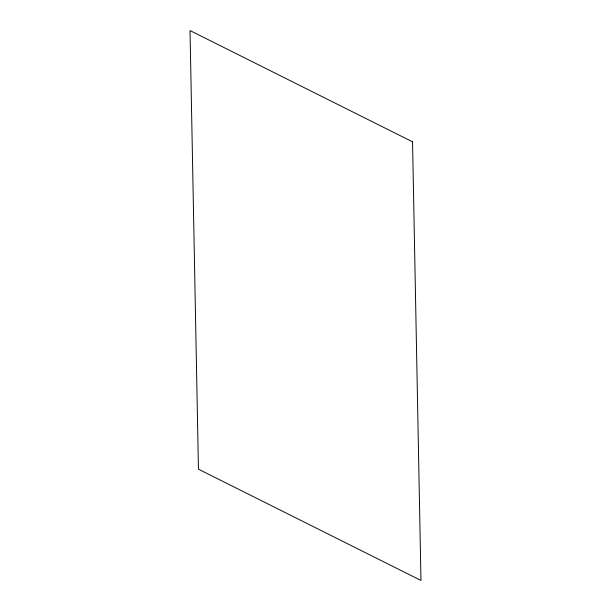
<?xml version="1.0" encoding="UTF-8"?>
<svg xmlns="http://www.w3.org/2000/svg" width="611" height="611" viewBox="0 0 611 611"><rect width="100%" height="100%" fill="white"/><g stroke="black" fill="none" stroke-linecap="round" stroke-linejoin="round"><path stroke-width="0.92" d="M412.547 141.821L190.029 30.55L198.453 469.179L420.971 580.45L412.547 141.821"/></g></svg>
